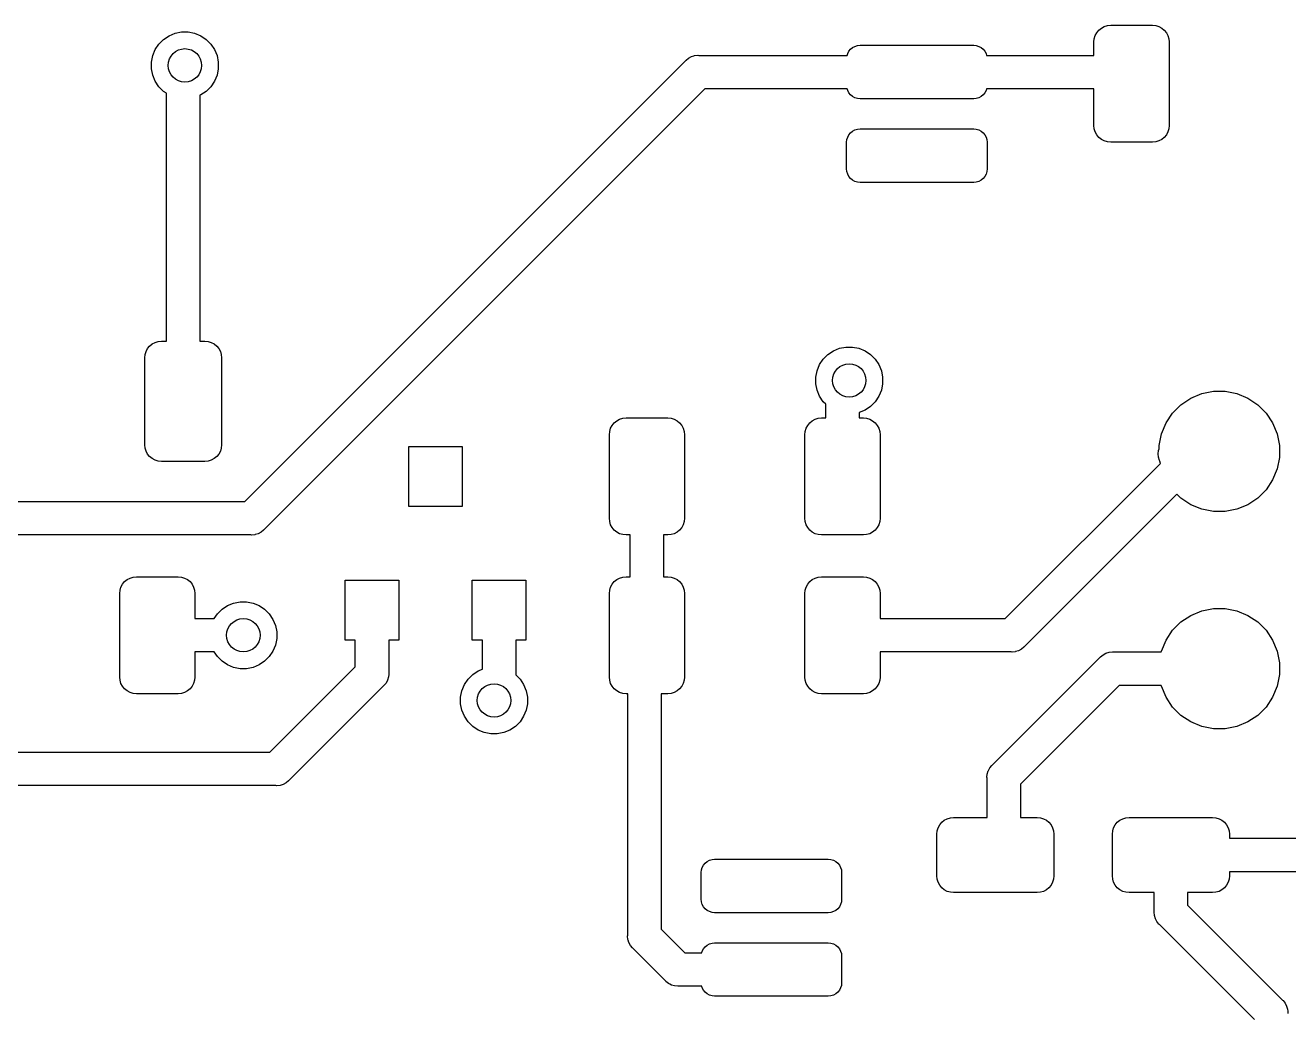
# Model space of a CAD drawing. Extents: x -3.6 to 94.4, y -84.3 to 13.7.
# Drawn here: x 48.24 to 67.14, y -63.15 to -48.38 of the extents above; entities that cross this region are included whole.
import ezdxf

# ---------------------------------------------------------------- set-up
doc = ezdxf.new("R2010")
doc.units = 0
doc.layers.add('BLACK', color=7, linetype='CONTINUOUS')

msp = doc.modelspace()

# ---------------------------------------------------------------- linework, layer by layer
at = {"layer": 'BLACK', "linetype": 'CONTINUOUS'}
for p, q in [((64.3793, -48.394), (64.4262, -48.3798)), ((64.4262, -48.3798), (64.475, -48.375)), ((64.475, -48.375), (65.1, -48.375)), ((65.1, -48.375), (65.1488, -48.3798)), ((65.1488, -48.3798), (65.1957, -48.394)), ((50.3063, -48.5866), (50.3882, -48.5319)), ((50.3882, -48.5319), (50.4792, -48.4942)), ((50.4792, -48.4942), (50.5758, -48.475)), ((50.5758, -48.475), (50.6742, -48.475)), ((50.6742, -48.475), (50.7708, -48.4942)), ((50.7708, -48.4942), (50.8618, -48.5319)), ((50.8618, -48.5319), (50.9437, -48.5866)), ((64.2298, -48.5762), (64.244, -48.5293)), ((64.244, -48.5293), (64.2671, -48.4861)), ((64.2671, -48.4861), (64.2982, -48.4482)), ((64.2982, -48.4482), (64.3361, -48.4171)), ((64.3361, -48.4171), (64.3793, -48.394)), ((65.1957, -48.394), (65.2389, -48.4171)), ((65.2389, -48.4171), (65.2768, -48.4482)), ((65.2768, -48.4482), (65.3079, -48.4861)), ((65.3079, -48.4861), (65.331, -48.5293)), ((65.331, -48.5293), (65.3452, -48.5762)), ((50.1442, -48.8291), (50.1819, -48.7382)), ((50.1819, -48.7382), (50.2366, -48.6563)), ((50.2366, -48.6563), (50.3063, -48.5866)), ((50.9437, -48.5866), (51.0134, -48.6563)), ((51.0134, -48.6563), (51.0681, -48.7382)), ((51.0681, -48.7382), (51.1058, -48.8291)), ((60.5587, -48.7639), (60.5836, -48.7336)), ((60.5836, -48.7336), (60.6139, -48.7087)), ((60.6139, -48.7087), (60.6485, -48.6902)), ((60.6485, -48.6902), (60.686, -48.6788)), ((60.686, -48.6788), (60.725, -48.675)), ((60.725, -48.675), (62.425, -48.675)), ((62.425, -48.675), (62.464, -48.6788)), ((62.464, -48.6788), (62.5015, -48.6902)), ((62.5015, -48.6902), (62.5361, -48.7087)), ((62.5361, -48.7087), (62.5664, -48.7336)), ((62.5664, -48.7336), (62.5913, -48.7639)), ((64.225, -48.625), (64.2298, -48.5762)), ((64.225, -48.825), (64.225, -48.625)), ((65.3452, -48.5762), (65.35, -48.625)), ((65.35, -48.625), (65.35, -49.875)), ((50.125, -48.9257), (50.1442, -48.8291)), ((50.125, -49.0242), (50.125, -48.9257)), ((51.1058, -48.8291), (51.125, -48.9257)), ((51.125, -48.9257), (51.125, -49.0242)), ((51.5214, -55.5), (58.1145, -48.9069)), ((58.1145, -48.9069), (58.1224, -48.8974)), ((58.1224, -48.8974), (58.1604, -48.8661)), ((58.1604, -48.8661), (58.2039, -48.8429)), ((58.2039, -48.8429), (58.2402, -48.8319)), ((58.2402, -48.8319), (58.251, -48.8286)), ((58.251, -48.8286), (58.3, -48.8238)), ((58.3, -48.8238), (58.3123, -48.825)), ((58.3123, -48.825), (60.5322, -48.825)), ((60.5322, -48.825), (60.5402, -48.7985)), ((60.5402, -48.7985), (60.5587, -48.7639)), ((62.5913, -48.7639), (62.6098, -48.7985)), ((62.6098, -48.7985), (62.6178, -48.825)), ((62.6178, -48.825), (64.225, -48.825)), ((50.1442, -49.1208), (50.125, -49.0242)), ((50.1819, -49.2118), (50.1442, -49.1208)), ((51.1058, -49.1208), (51.0681, -49.2118)), ((51.125, -49.0242), (51.1058, -49.1208)), ((50.2366, -49.2937), (50.1819, -49.2118)), ((50.3063, -49.3634), (50.2366, -49.2937)), ((51.0134, -49.2937), (50.9437, -49.3634)), ((51.0681, -49.2118), (51.0134, -49.2937)), ((58.4036, -49.325), (51.8105, -55.9181)), ((60.5322, -49.325), (58.4036, -49.325)), ((60.5402, -49.3515), (60.5322, -49.325)), ((62.6178, -49.325), (62.6098, -49.3515)), ((64.225, -49.325), (62.6178, -49.325)), ((64.225, -49.875), (64.225, -49.325)), ((50.35, -49.3926), (50.3063, -49.3634)), ((50.35, -53.1), (50.35, -49.3926)), ((50.8618, -49.4181), (50.85, -49.423)), ((50.85, -49.423), (50.85, -53.1)), ((50.9437, -49.3634), (50.8618, -49.4181)), ((60.5587, -49.3861), (60.5402, -49.3515)), ((60.5836, -49.4164), (60.5587, -49.3861)), ((60.6139, -49.4413), (60.5836, -49.4164)), ((60.6485, -49.4598), (60.6139, -49.4413)), ((60.686, -49.4712), (60.6485, -49.4598)), ((60.725, -49.475), (60.686, -49.4712)), ((62.425, -49.475), (60.725, -49.475)), ((62.464, -49.4712), (62.425, -49.475)), ((62.5015, -49.4598), (62.464, -49.4712)), ((62.5361, -49.4413), (62.5015, -49.4598)), ((62.5664, -49.4164), (62.5361, -49.4413)), ((62.5913, -49.3861), (62.5664, -49.4164)), ((62.6098, -49.3515), (62.5913, -49.3861)), ((64.2298, -49.9238), (64.225, -49.875)), ((65.35, -49.875), (65.3452, -49.9238)), ((60.525, -50.125), (60.5288, -50.086)), ((60.5288, -50.086), (60.5402, -50.0485)), ((60.5402, -50.0485), (60.5587, -50.0139)), ((60.5587, -50.0139), (60.5836, -49.9836)), ((60.5836, -49.9836), (60.6139, -49.9587)), ((60.6139, -49.9587), (60.6485, -49.9402)), ((60.6485, -49.9402), (60.686, -49.9288)), ((60.686, -49.9288), (60.725, -49.925)), ((60.725, -49.925), (62.425, -49.925)), ((62.425, -49.925), (62.464, -49.9288)), ((62.464, -49.9288), (62.5015, -49.9402)), ((62.5015, -49.9402), (62.5361, -49.9587)), ((62.5361, -49.9587), (62.5664, -49.9836)), ((62.5664, -49.9836), (62.5913, -50.0139)), ((62.5913, -50.0139), (62.6098, -50.0485)), ((62.6098, -50.0485), (62.6212, -50.086)), ((62.6212, -50.086), (62.625, -50.125)), ((64.244, -49.9707), (64.2298, -49.9238)), ((64.2671, -50.0139), (64.244, -49.9707)), ((64.2982, -50.0518), (64.2671, -50.0139)), ((64.3361, -50.0829), (64.2982, -50.0518)), ((64.3793, -50.106), (64.3361, -50.0829)), ((65.2389, -50.0829), (65.1957, -50.106)), ((65.2768, -50.0518), (65.2389, -50.0829)), ((65.3079, -50.0139), (65.2768, -50.0518)), ((65.331, -49.9707), (65.3079, -50.0139)), ((65.3452, -49.9238), (65.331, -49.9707)), ((60.525, -50.525), (60.525, -50.125)), ((62.625, -50.125), (62.625, -50.525)), ((64.4262, -50.1202), (64.3793, -50.106)), ((64.475, -50.125), (64.4262, -50.1202)), ((65.1, -50.125), (64.475, -50.125)), ((65.1488, -50.1202), (65.1, -50.125)), ((65.1957, -50.106), (65.1488, -50.1202)), ((60.5288, -50.564), (60.525, -50.525)), ((60.5402, -50.6015), (60.5288, -50.564)), ((60.5587, -50.6361), (60.5402, -50.6015)), ((60.5836, -50.6664), (60.5587, -50.6361)), ((62.5913, -50.6361), (62.5664, -50.6664)), ((62.6098, -50.6015), (62.5913, -50.6361)), ((62.6212, -50.564), (62.6098, -50.6015)), ((62.625, -50.525), (62.6212, -50.564)), ((60.6139, -50.6913), (60.5836, -50.6664)), ((60.6485, -50.7098), (60.6139, -50.6913)), ((60.686, -50.7212), (60.6485, -50.7098)), ((60.725, -50.725), (60.686, -50.7212)), ((62.425, -50.725), (60.725, -50.725)), ((62.464, -50.7212), (62.425, -50.725)), ((62.5015, -50.7098), (62.464, -50.7212)), ((62.5361, -50.6913), (62.5015, -50.7098)), ((62.5664, -50.6664), (62.5361, -50.6913)), ((50.1793, -53.119), (50.2262, -53.1048)), ((50.2262, -53.1048), (50.275, -53.1)), ((50.275, -53.1), (50.35, -53.1)), ((50.85, -53.1), (50.925, -53.1)), ((50.925, -53.1), (50.9738, -53.1048)), ((50.9738, -53.1048), (51.0207, -53.119)), ((50.0298, -53.3012), (50.044, -53.2543)), ((50.044, -53.2543), (50.0671, -53.2111)), ((50.0671, -53.2111), (50.0982, -53.1732)), ((50.0982, -53.1732), (50.1361, -53.1421)), ((50.1361, -53.1421), (50.1793, -53.119)), ((51.0207, -53.119), (51.0639, -53.1421)), ((51.0639, -53.1421), (51.1018, -53.1732)), ((51.1018, -53.1732), (51.1329, -53.2111)), ((51.1329, -53.2111), (51.156, -53.2543)), ((51.156, -53.2543), (51.1702, -53.3012)), ((60.2444, -53.2998), (60.3263, -53.2451)), ((60.3263, -53.2451), (60.4173, -53.2074)), ((60.4173, -53.2074), (60.5139, -53.1882)), ((60.5139, -53.1882), (60.6124, -53.1882)), ((60.6124, -53.1882), (60.709, -53.2074)), ((60.709, -53.2074), (60.8, -53.2451)), ((60.8, -53.2451), (60.8819, -53.2998)), ((50.025, -53.35), (50.0298, -53.3012)), ((50.025, -54.65), (50.025, -53.35)), ((51.1702, -53.3012), (51.175, -53.35)), ((51.175, -53.35), (51.175, -54.65)), ((60.0824, -53.5423), (60.1201, -53.4513)), ((60.1201, -53.4513), (60.1748, -53.3694)), ((60.1748, -53.3694), (60.2444, -53.2998)), ((60.8819, -53.2998), (60.9515, -53.3694)), ((60.9515, -53.3694), (61.0063, -53.4513)), ((61.0063, -53.4513), (61.044, -53.5423)), ((60.0632, -53.6389), (60.0824, -53.5423)), ((60.0632, -53.7374), (60.0632, -53.6389)), ((61.044, -53.5423), (61.0632, -53.6389)), ((61.0632, -53.6389), (61.0632, -53.7374)), ((60.0824, -53.834), (60.0632, -53.7374)), ((60.1201, -53.925), (60.0824, -53.834)), ((61.044, -53.834), (61.0063, -53.925)), ((61.0632, -53.7374), (61.044, -53.834)), ((65.8375, -53.8846), (66.0114, -53.85)), ((66.0114, -53.85), (66.1886, -53.85)), ((66.1886, -53.85), (66.3625, -53.8846)), ((60.1748, -54.0069), (60.1201, -53.925)), ((60.2125, -54.0446), (60.1748, -54.0069)), ((60.2125, -54.25), (60.2125, -54.0446)), ((60.9515, -54.0069), (60.8819, -54.0765)), ((61.0063, -53.925), (60.9515, -54.0069)), ((65.4009, -54.1763), (65.5263, -54.0509)), ((65.5263, -54.0509), (65.6737, -53.9524)), ((65.6737, -53.9524), (65.8375, -53.8846)), ((66.3625, -53.8846), (66.5263, -53.9524)), ((66.5263, -53.9524), (66.6737, -54.0509)), ((66.6737, -54.0509), (66.7991, -54.1763)), ((60.8, -54.1313), (60.7125, -54.1675)), ((60.7125, -54.1675), (60.7125, -54.25)), ((60.8819, -54.0765), (60.8, -54.1313)), ((65.3024, -54.3237), (65.4009, -54.1763)), ((66.7991, -54.1763), (66.8976, -54.3237)), ((56.9798, -54.4512), (56.994, -54.4043)), ((56.994, -54.4043), (57.0171, -54.3611)), ((57.0171, -54.3611), (57.0482, -54.3232)), ((57.0482, -54.3232), (57.0861, -54.2921)), ((57.0861, -54.2921), (57.1293, -54.269)), ((57.1293, -54.269), (57.1762, -54.2548)), ((57.1762, -54.2548), (57.225, -54.25)), ((57.225, -54.25), (57.85, -54.25)), ((57.85, -54.25), (57.8988, -54.2548)), ((57.8988, -54.2548), (57.9457, -54.269)), ((57.9457, -54.269), (57.9889, -54.2921)), ((57.9889, -54.2921), (58.0268, -54.3232)), ((58.0268, -54.3232), (58.0579, -54.3611)), ((58.0579, -54.3611), (58.081, -54.4043)), ((58.081, -54.4043), (58.0952, -54.4512)), ((59.9048, -54.4512), (59.919, -54.4043)), ((59.919, -54.4043), (59.9421, -54.3611)), ((59.9421, -54.3611), (59.9732, -54.3232)), ((59.9732, -54.3232), (60.0111, -54.2921)), ((60.0111, -54.2921), (60.0543, -54.269)), ((60.0543, -54.269), (60.1012, -54.2548)), ((60.1012, -54.2548), (60.15, -54.25)), ((60.15, -54.25), (60.2125, -54.25)), ((60.7125, -54.25), (60.775, -54.25)), ((60.775, -54.25), (60.8238, -54.2548)), ((60.8238, -54.2548), (60.8707, -54.269)), ((60.8707, -54.269), (60.9139, -54.2921)), ((60.9139, -54.2921), (60.9518, -54.3232)), ((60.9518, -54.3232), (60.9829, -54.3611)), ((60.9829, -54.3611), (61.006, -54.4043)), ((61.006, -54.4043), (61.0202, -54.4512)), ((65.2346, -54.4875), (65.3024, -54.3237)), ((66.8976, -54.3237), (66.9654, -54.4875)), ((56.975, -54.5), (56.9798, -54.4512)), ((56.975, -55.75), (56.975, -54.5)), ((58.0952, -54.4512), (58.1, -54.5)), ((58.1, -54.5), (58.1, -55.75)), ((59.9, -54.5), (59.9048, -54.4512)), ((59.9, -55.75), (59.9, -54.5)), ((61.0202, -54.4512), (61.025, -54.5)), ((61.025, -54.5), (61.025, -55.75)), ((65.2, -54.6614), (65.2346, -54.4875)), ((66.9654, -54.4875), (67, -54.6614)), ((50.0298, -54.6988), (50.025, -54.65)), ((50.044, -54.7457), (50.0298, -54.6988)), ((50.0671, -54.7889), (50.044, -54.7457)), ((50.0982, -54.8268), (50.0671, -54.7889)), ((51.1329, -54.7889), (51.1018, -54.8268)), ((51.156, -54.7457), (51.1329, -54.7889)), ((51.1702, -54.6988), (51.156, -54.7457)), ((51.175, -54.65), (51.1702, -54.6988)), ((53.975, -55.575), (53.975, -54.675)), ((53.975, -54.675), (54.775, -54.675)), ((54.775, -54.675), (54.775, -55.575)), ((65.1863, -54.7875), (65.1911, -54.7385)), ((65.1911, -54.8365), (65.1863, -54.7875)), ((65.1911, -54.7385), (65.2, -54.7092)), ((65.2, -54.7092), (65.2, -54.6614)), ((67, -54.6614), (67, -54.8386)), ((50.1361, -54.8579), (50.0982, -54.8268)), ((50.1793, -54.881), (50.1361, -54.8579)), ((50.2262, -54.8952), (50.1793, -54.881)), ((50.275, -54.9), (50.2262, -54.8952)), ((50.925, -54.9), (50.275, -54.9)), ((50.9738, -54.8952), (50.925, -54.9)), ((51.0207, -54.881), (50.9738, -54.8952)), ((51.0639, -54.8579), (51.0207, -54.881)), ((51.1018, -54.8268), (51.0639, -54.8579)), ((62.8964, -57.25), (65.2179, -54.9286)), ((65.2054, -54.8836), (65.1911, -54.8365)), ((65.211, -54.8942), (65.2054, -54.8836)), ((65.2179, -54.9286), (65.211, -54.8942)), ((67, -54.8386), (66.9654, -55.0125)), ((66.8976, -55.1763), (66.7991, -55.3237)), ((66.9654, -55.0125), (66.8976, -55.1763)), ((66.7991, -55.3237), (66.6737, -55.4491)), ((46.6036, -55.5), (51.5214, -55.5)), ((65.4654, -55.3882), (63.1855, -57.6681)), ((65.5263, -55.4491), (65.4654, -55.3882)), ((65.6737, -55.5476), (65.5263, -55.4491)), ((65.8375, -55.6154), (65.6737, -55.5476)), ((66.5263, -55.5476), (66.3625, -55.6154)), ((66.6737, -55.4491), (66.5263, -55.5476)), ((54.775, -55.575), (53.975, -55.575)), ((56.9798, -55.7988), (56.975, -55.75)), ((58.1, -55.75), (58.0952, -55.7988)), ((59.9048, -55.7988), (59.9, -55.75)), ((61.025, -55.75), (61.0202, -55.7988)), ((66.0114, -55.65), (65.8375, -55.6154)), ((66.1886, -55.65), (66.0114, -55.65)), ((66.3625, -55.6154), (66.1886, -55.65)), ((51.8026, -55.9276), (51.7646, -55.9589)), ((51.8105, -55.9181), (51.8026, -55.9276)), ((56.994, -55.8457), (56.9798, -55.7988)), ((57.0171, -55.8889), (56.994, -55.8457)), ((57.0482, -55.9268), (57.0171, -55.8889)), ((57.0861, -55.9579), (57.0482, -55.9268)), ((58.0268, -55.9268), (57.9889, -55.9579)), ((58.0579, -55.8889), (58.0268, -55.9268)), ((58.081, -55.8457), (58.0579, -55.8889)), ((58.0952, -55.7988), (58.081, -55.8457)), ((59.919, -55.8457), (59.9048, -55.7988)), ((59.9421, -55.8889), (59.919, -55.8457)), ((59.9732, -55.9268), (59.9421, -55.8889)), ((60.0111, -55.9579), (59.9732, -55.9268)), ((60.9518, -55.9268), (60.9139, -55.9579)), ((60.9829, -55.8889), (60.9518, -55.9268)), ((61.006, -55.8457), (60.9829, -55.8889)), ((61.0202, -55.7988), (61.006, -55.8457)), ((51.6127, -56), (46.5123, -56)), ((51.625, -56.0012), (51.6127, -56)), ((51.674, -55.9964), (51.625, -56.0012)), ((51.6779, -55.9952), (51.674, -55.9964)), ((51.7211, -55.9821), (51.6779, -55.9952)), ((51.7646, -55.9589), (51.7211, -55.9821)), ((57.1293, -55.981), (57.0861, -55.9579)), ((57.1762, -55.9952), (57.1293, -55.981)), ((57.225, -56), (57.1762, -55.9952)), ((57.2875, -56), (57.225, -56)), ((57.2875, -56.625), (57.2875, -56)), ((57.85, -56), (57.7875, -56)), ((57.7875, -56), (57.7875, -56.625)), ((57.8988, -55.9952), (57.85, -56)), ((57.9457, -55.981), (57.8988, -55.9952)), ((57.9889, -55.9579), (57.9457, -55.981)), ((60.0543, -55.981), (60.0111, -55.9579)), ((60.1012, -55.9952), (60.0543, -55.981)), ((60.15, -56), (60.1012, -55.9952)), ((60.775, -56), (60.15, -56)), ((60.8238, -55.9952), (60.775, -56)), ((60.8707, -55.981), (60.8238, -55.9952)), ((60.9139, -55.9579), (60.8707, -55.981)), ((49.6921, -56.7361), (49.7232, -56.6982)), ((49.7232, -56.6982), (49.7611, -56.6671)), ((49.7611, -56.6671), (49.8043, -56.644)), ((49.8043, -56.644), (49.8512, -56.6298)), ((49.8512, -56.6298), (49.9, -56.625)), ((49.9, -56.625), (50.525, -56.625)), ((50.525, -56.625), (50.5738, -56.6298)), ((50.5738, -56.6298), (50.6207, -56.644)), ((50.6207, -56.644), (50.6639, -56.6671)), ((50.6639, -56.6671), (50.7018, -56.6982)), ((50.7018, -56.6982), (50.7329, -56.7361)), ((53.025, -57.575), (53.025, -56.675)), ((53.025, -56.675), (53.825, -56.675)), ((53.825, -56.675), (53.825, -57.575)), ((54.925, -57.575), (54.925, -56.675)), ((54.925, -56.675), (55.725, -56.675)), ((55.725, -56.675), (55.725, -57.575)), ((57.0171, -56.7361), (57.0482, -56.6982)), ((57.0482, -56.6982), (57.0861, -56.6671)), ((57.0861, -56.6671), (57.1293, -56.644)), ((57.1293, -56.644), (57.1762, -56.6298)), ((57.1762, -56.6298), (57.225, -56.625)), ((57.225, -56.625), (57.2875, -56.625)), ((57.7875, -56.625), (57.85, -56.625)), ((57.85, -56.625), (57.8988, -56.6298)), ((57.8988, -56.6298), (57.9457, -56.644)), ((57.9457, -56.644), (57.9889, -56.6671)), ((57.9889, -56.6671), (58.0268, -56.6982)), ((58.0268, -56.6982), (58.0579, -56.7361)), ((59.9421, -56.7361), (59.9732, -56.6982)), ((59.9732, -56.6982), (60.0111, -56.6671)), ((60.0111, -56.6671), (60.0543, -56.644)), ((60.0543, -56.644), (60.1012, -56.6298)), ((60.1012, -56.6298), (60.15, -56.625)), ((60.15, -56.625), (60.775, -56.625)), ((60.775, -56.625), (60.8238, -56.6298)), ((60.8238, -56.6298), (60.8707, -56.644)), ((60.8707, -56.644), (60.9139, -56.6671)), ((60.9139, -56.6671), (60.9518, -56.6982)), ((60.9518, -56.6982), (60.9829, -56.7361)), ((49.65, -56.875), (49.6548, -56.8262)), ((49.65, -58.125), (49.65, -56.875)), ((49.6548, -56.8262), (49.669, -56.7793)), ((49.669, -56.7793), (49.6921, -56.7361)), ((50.7329, -56.7361), (50.756, -56.7793)), ((50.756, -56.7793), (50.7702, -56.8262)), ((50.7702, -56.8262), (50.775, -56.875)), ((50.775, -56.875), (50.775, -57.25)), ((56.975, -56.875), (56.9798, -56.8262)), ((56.975, -58.125), (56.975, -56.875)), ((56.9798, -56.8262), (56.994, -56.7793)), ((56.994, -56.7793), (57.0171, -56.7361)), ((58.0579, -56.7361), (58.081, -56.7793)), ((58.081, -56.7793), (58.0952, -56.8262)), ((58.0952, -56.8262), (58.1, -56.875)), ((58.1, -56.875), (58.1, -58.125)), ((59.9, -56.875), (59.9048, -56.8262)), ((59.9, -58.125), (59.9, -56.875)), ((59.9048, -56.8262), (59.919, -56.7793)), ((59.919, -56.7793), (59.9421, -56.7361)), ((60.9829, -56.7361), (61.006, -56.7793)), ((61.006, -56.7793), (61.0202, -56.8262)), ((61.0202, -56.8262), (61.025, -56.875)), ((61.025, -56.875), (61.025, -57.25)), ((51.1813, -57.1116), (51.2632, -57.0569)), ((51.2632, -57.0569), (51.3542, -57.0192)), ((51.3542, -57.0192), (51.4508, -57)), ((51.4508, -57), (51.5492, -57)), ((51.5492, -57), (51.6458, -57.0192)), ((51.6458, -57.0192), (51.7368, -57.0569)), ((51.7368, -57.0569), (51.8187, -57.1116)), ((50.775, -57.25), (51.0657, -57.25)), ((51.0657, -57.25), (51.1116, -57.1813)), ((51.1116, -57.1813), (51.1813, -57.1116)), ((51.8187, -57.1116), (51.8884, -57.1813)), ((51.8884, -57.1813), (51.9431, -57.2632)), ((51.9431, -57.2632), (51.9808, -57.3542)), ((61.025, -57.25), (62.8964, -57.25)), ((65.5263, -57.3009), (65.6737, -57.2024)), ((65.6737, -57.2024), (65.8375, -57.1346)), ((65.8375, -57.1346), (66.0114, -57.1)), ((66.0114, -57.1), (66.1886, -57.1)), ((66.1886, -57.1), (66.3625, -57.1346)), ((66.3625, -57.1346), (66.5263, -57.2024)), ((66.5263, -57.2024), (66.6737, -57.3009)), ((51.9808, -57.3542), (52, -57.4508)), ((52, -57.4508), (52, -57.5492)), ((65.3024, -57.5737), (65.4009, -57.4263)), ((65.4009, -57.4263), (65.5263, -57.3009)), ((66.6737, -57.3009), (66.7991, -57.4263)), ((66.7991, -57.4263), (66.8976, -57.5737)), ((51.9808, -57.6458), (51.9431, -57.7368)), ((52, -57.5492), (51.9808, -57.6458)), ((53.175, -57.575), (53.025, -57.575)), ((53.175, -57.9714), (53.175, -57.575)), ((53.825, -57.575), (53.675, -57.575)), ((53.675, -57.575), (53.675, -58.0627)), ((55.075, -57.575), (54.925, -57.575)), ((55.075, -58.0063), (55.075, -57.575)), ((55.725, -57.575), (55.575, -57.575)), ((55.575, -57.575), (55.575, -58.0929)), ((65.2346, -57.7375), (65.3024, -57.5737)), ((66.8976, -57.5737), (66.9654, -57.7375)), ((51.0657, -57.75), (50.775, -57.75)), ((50.775, -57.75), (50.775, -58.125)), ((51.1116, -57.8187), (51.0657, -57.75)), ((51.1813, -57.8884), (51.1116, -57.8187)), ((51.8884, -57.8187), (51.8187, -57.8884)), ((51.9431, -57.7368), (51.8884, -57.8187)), ((62.9877, -57.75), (61.025, -57.75)), ((61.025, -57.75), (61.025, -58.125)), ((62.7069, -59.4395), (64.3145, -57.8319)), ((63, -57.7512), (62.9877, -57.75)), ((63.049, -57.7464), (63, -57.7512)), ((63.0529, -57.7452), (63.049, -57.7464)), ((63.0961, -57.7321), (63.0529, -57.7452)), ((63.1396, -57.7089), (63.0961, -57.7321)), ((63.1776, -57.6776), (63.1396, -57.7089)), ((63.1855, -57.6681), (63.1776, -57.6776)), ((64.3145, -57.8319), (64.3224, -57.8224)), ((64.3224, -57.8224), (64.3604, -57.7911)), ((64.3604, -57.7911), (64.4039, -57.7679)), ((64.4039, -57.7679), (64.451, -57.7536)), ((64.451, -57.7536), (64.5, -57.7488)), ((64.5, -57.7488), (64.5123, -57.75)), ((64.5123, -57.75), (65.2321, -57.75)), ((65.2321, -57.75), (65.2346, -57.7375)), ((66.9654, -57.7375), (67, -57.9114)), ((51.2632, -57.9431), (51.1813, -57.8884)), ((51.3542, -57.9808), (51.2632, -57.9431)), ((51.4508, -58), (51.3542, -57.9808)), ((51.5492, -58), (51.4508, -58)), ((51.6458, -57.9808), (51.5492, -58)), ((51.7368, -57.9431), (51.6458, -57.9808)), ((51.8187, -57.8884), (51.7368, -57.9431)), ((51.8964, -59.25), (53.175, -57.9714)), ((55.0132, -58.0319), (55.075, -58.0063)), ((67, -57.9114), (67, -58.0886)), ((49.6548, -58.1738), (49.65, -58.125)), ((49.669, -58.2207), (49.6548, -58.1738)), ((50.7702, -58.1738), (50.756, -58.2207)), ((50.775, -58.125), (50.7702, -58.1738)), ((53.6571, -58.1711), (53.6339, -58.2146)), ((53.6714, -58.124), (53.6571, -58.1711)), ((53.675, -58.0873), (53.6714, -58.124)), ((53.675, -58.0627), (53.6762, -58.075)), ((53.6762, -58.075), (53.675, -58.0873)), ((53.675, -58.0873), (53.675, -58.0873)), ((54.8069, -58.2382), (54.8616, -58.1563)), ((54.8616, -58.1563), (54.9313, -58.0866)), ((54.9313, -58.0866), (55.0132, -58.0319)), ((55.575, -58.0929), (55.6384, -58.1563)), ((55.6384, -58.1563), (55.6931, -58.2382)), ((56.9798, -58.1738), (56.975, -58.125)), ((56.994, -58.2207), (56.9798, -58.1738)), ((58.0952, -58.1738), (58.081, -58.2207)), ((58.1, -58.125), (58.0952, -58.1738)), ((59.9048, -58.1738), (59.9, -58.125)), ((59.919, -58.2207), (59.9048, -58.1738)), ((61.0202, -58.1738), (61.006, -58.2207)), ((61.025, -58.125), (61.0202, -58.1738)), ((67, -58.0886), (66.9654, -58.2625)), ((49.6921, -58.2639), (49.669, -58.2207)), ((49.7232, -58.3018), (49.6921, -58.2639)), ((49.7611, -58.3329), (49.7232, -58.3018)), ((49.8043, -58.356), (49.7611, -58.3329)), ((49.8512, -58.3702), (49.8043, -58.356)), ((49.9, -58.375), (49.8512, -58.3702)), ((50.525, -58.375), (49.9, -58.375)), ((50.5738, -58.3702), (50.525, -58.375)), ((50.6207, -58.356), (50.5738, -58.3702)), ((50.6639, -58.3329), (50.6207, -58.356)), ((50.7018, -58.3018), (50.6639, -58.3329)), ((50.7329, -58.2639), (50.7018, -58.3018)), ((50.756, -58.2207), (50.7329, -58.2639)), ((53.5931, -58.2605), (52.1855, -59.6681)), ((53.6026, -58.2526), (53.5931, -58.2605)), ((53.6339, -58.2146), (53.6026, -58.2526)), ((54.75, -58.4258), (54.7692, -58.3292)), ((54.7692, -58.3292), (54.8069, -58.2382)), ((55.6931, -58.2382), (55.7308, -58.3292)), ((55.7308, -58.3292), (55.75, -58.4258)), ((57.0171, -58.2639), (56.994, -58.2207)), ((57.0482, -58.3018), (57.0171, -58.2639)), ((57.0861, -58.3329), (57.0482, -58.3018)), ((57.1293, -58.356), (57.0861, -58.3329)), ((57.1762, -58.3702), (57.1293, -58.356)), ((57.225, -58.375), (57.1762, -58.3702)), ((57.25, -58.375), (57.225, -58.375)), ((57.25, -61.9877), (57.25, -58.375)), ((57.85, -58.375), (57.75, -58.375)), ((57.75, -58.375), (57.75, -61.8964)), ((57.8988, -58.3702), (57.85, -58.375)), ((57.9457, -58.356), (57.8988, -58.3702)), ((57.9889, -58.3329), (57.9457, -58.356)), ((58.0268, -58.3018), (57.9889, -58.3329)), ((58.0579, -58.2639), (58.0268, -58.3018)), ((58.081, -58.2207), (58.0579, -58.2639)), ((59.9421, -58.2639), (59.919, -58.2207)), ((59.9732, -58.3018), (59.9421, -58.2639)), ((60.0111, -58.3329), (59.9732, -58.3018)), ((60.0543, -58.356), (60.0111, -58.3329)), ((60.1012, -58.3702), (60.0543, -58.356)), ((60.15, -58.375), (60.1012, -58.3702)), ((60.775, -58.375), (60.15, -58.375)), ((60.8238, -58.3702), (60.775, -58.375)), ((60.8707, -58.356), (60.8238, -58.3702)), ((60.9139, -58.3329), (60.8707, -58.356)), ((60.9518, -58.3018), (60.9139, -58.3329)), ((60.9829, -58.2639), (60.9518, -58.3018)), ((61.006, -58.2207), (60.9829, -58.2639)), ((64.6036, -58.25), (63.125, -59.7286)), ((65.2321, -58.25), (64.6036, -58.25)), ((65.2346, -58.2625), (65.2321, -58.25)), ((65.3024, -58.4263), (65.2346, -58.2625)), ((66.9654, -58.2625), (66.8976, -58.4263)), ((54.75, -58.5242), (54.75, -58.4258)), ((54.7692, -58.6208), (54.75, -58.5242)), ((55.75, -58.5242), (55.7308, -58.6208)), ((55.75, -58.4258), (55.75, -58.5242)), ((65.4009, -58.5737), (65.3024, -58.4263)), ((65.5263, -58.6991), (65.4009, -58.5737)), ((66.7991, -58.5737), (66.6737, -58.6991)), ((66.8976, -58.4263), (66.7991, -58.5737)), ((54.8069, -58.7118), (54.7692, -58.6208)), ((54.8616, -58.7937), (54.8069, -58.7118)), ((55.6931, -58.7118), (55.6384, -58.7937)), ((55.7308, -58.6208), (55.6931, -58.7118)), ((65.6737, -58.7976), (65.5263, -58.6991)), ((66.6737, -58.6991), (66.5263, -58.7976)), ((54.9313, -58.8634), (54.8616, -58.7937)), ((55.0132, -58.9181), (54.9313, -58.8634)), ((55.1042, -58.9558), (55.0132, -58.9181)), ((55.2008, -58.975), (55.1042, -58.9558)), ((55.3958, -58.9558), (55.2992, -58.975)), ((55.4868, -58.9181), (55.3958, -58.9558)), ((55.5687, -58.8634), (55.4868, -58.9181)), ((55.6384, -58.7937), (55.5687, -58.8634)), ((65.8375, -58.8654), (65.6737, -58.7976)), ((66.0114, -58.9), (65.8375, -58.8654)), ((66.1886, -58.9), (66.0114, -58.9)), ((66.3625, -58.8654), (66.1886, -58.9)), ((66.5263, -58.7976), (66.3625, -58.8654)), ((55.2992, -58.975), (55.2008, -58.975)), ((47.8536, -59.25), (51.8964, -59.25)), ((62.6286, -59.576), (62.6429, -59.5289)), ((62.6429, -59.5289), (62.6455, -59.524)), ((62.6455, -59.524), (62.6661, -59.4854)), ((62.6661, -59.4854), (62.6974, -59.4474)), ((62.6974, -59.4474), (62.7069, -59.4395)), ((52.1396, -59.7089), (52.0961, -59.7321)), ((52.1776, -59.6776), (52.1396, -59.7089)), ((52.1855, -59.6681), (52.1776, -59.6776)), ((62.6238, -59.625), (62.6286, -59.576)), ((62.625, -59.6373), (62.6238, -59.625)), ((62.625, -60.225), (62.625, -59.6373)), ((51.9877, -59.75), (47.7623, -59.75)), ((52, -59.7512), (51.9877, -59.75)), ((52.049, -59.7464), (52, -59.7512)), ((52.0498, -59.7461), (52.049, -59.7464)), ((52.0961, -59.7321), (52.0498, -59.7461)), ((63.125, -59.7286), (63.125, -60.225)), ((61.9482, -60.2982), (61.9861, -60.2671)), ((61.9861, -60.2671), (62.0293, -60.244)), ((62.0293, -60.244), (62.0762, -60.2298)), ((62.0762, -60.2298), (62.125, -60.225)), ((62.125, -60.225), (62.625, -60.225)), ((63.125, -60.225), (63.375, -60.225)), ((63.375, -60.225), (63.4238, -60.2298)), ((63.4238, -60.2298), (63.4707, -60.244)), ((63.4707, -60.244), (63.5139, -60.2671)), ((63.5139, -60.2671), (63.5518, -60.2982)), ((64.5732, -60.2982), (64.6111, -60.2671)), ((64.6111, -60.2671), (64.6543, -60.244)), ((64.6543, -60.244), (64.7012, -60.2298)), ((64.7012, -60.2298), (64.75, -60.225)), ((64.75, -60.225), (66, -60.225)), ((66, -60.225), (66.0488, -60.2298)), ((66.0488, -60.2298), (66.0957, -60.244)), ((66.0957, -60.244), (66.1389, -60.2671)), ((66.1389, -60.2671), (66.1768, -60.2982)), ((61.875, -60.475), (61.8798, -60.4262)), ((61.875, -61.1), (61.875, -60.475)), ((61.8798, -60.4262), (61.894, -60.3793)), ((61.894, -60.3793), (61.9171, -60.3361)), ((61.9171, -60.3361), (61.9482, -60.2982)), ((63.5518, -60.2982), (63.5829, -60.3361)), ((63.5829, -60.3361), (63.606, -60.3793)), ((63.606, -60.3793), (63.6202, -60.4262)), ((63.6202, -60.4262), (63.625, -60.475)), ((63.625, -60.475), (63.625, -61.1)), ((64.5, -60.475), (64.5048, -60.4262)), ((64.5, -61.1), (64.5, -60.475)), ((64.5048, -60.4262), (64.519, -60.3793)), ((64.519, -60.3793), (64.5421, -60.3361)), ((64.5421, -60.3361), (64.5732, -60.2982)), ((66.1768, -60.2982), (66.2079, -60.3361)), ((66.2079, -60.3361), (66.231, -60.3793)), ((66.231, -60.3793), (66.2452, -60.4262)), ((66.2452, -60.4262), (66.25, -60.475)), ((66.25, -60.475), (66.25, -60.5375)), ((66.25, -60.5375), (67.7339, -60.5375)), ((58.4735, -60.8652), (58.511, -60.8538)), ((58.511, -60.8538), (58.55, -60.85)), ((58.55, -60.85), (60.25, -60.85)), ((60.25, -60.85), (60.289, -60.8538)), ((60.289, -60.8538), (60.3265, -60.8652)), ((58.35, -61.05), (58.3538, -61.011)), ((58.3538, -61.011), (58.3652, -60.9735)), ((58.3652, -60.9735), (58.3837, -60.9389)), ((58.3837, -60.9389), (58.4086, -60.9086)), ((58.4086, -60.9086), (58.4389, -60.8837)), ((58.4389, -60.8837), (58.4735, -60.8652)), ((60.3265, -60.8652), (60.3611, -60.8837)), ((60.3611, -60.8837), (60.3914, -60.9086)), ((60.3914, -60.9086), (60.4163, -60.9389)), ((60.4163, -60.9389), (60.4348, -60.9735)), ((60.4348, -60.9735), (60.4462, -61.011)), ((60.4462, -61.011), (60.45, -61.05)), ((67.8252, -61.0375), (66.25, -61.0375)), ((66.25, -61.0375), (66.25, -61.1)), ((58.35, -61.45), (58.35, -61.05)), ((60.45, -61.05), (60.45, -61.45)), ((61.8798, -61.1488), (61.875, -61.1)), ((61.894, -61.1957), (61.8798, -61.1488)), ((61.9171, -61.2389), (61.894, -61.1957)), ((63.606, -61.1957), (63.5829, -61.2389)), ((63.6202, -61.1488), (63.606, -61.1957)), ((63.625, -61.1), (63.6202, -61.1488)), ((64.5048, -61.1488), (64.5, -61.1)), ((64.519, -61.1957), (64.5048, -61.1488)), ((64.5421, -61.2389), (64.519, -61.1957)), ((66.231, -61.1957), (66.2079, -61.2389)), ((66.2452, -61.1488), (66.231, -61.1957)), ((66.25, -61.1), (66.2452, -61.1488)), ((61.9482, -61.2768), (61.9171, -61.2389)), ((61.9861, -61.3079), (61.9482, -61.2768)), ((62.0293, -61.331), (61.9861, -61.3079)), ((62.0762, -61.3452), (62.0293, -61.331)), ((62.125, -61.35), (62.0762, -61.3452)), ((63.375, -61.35), (62.125, -61.35)), ((63.4238, -61.3452), (63.375, -61.35)), ((63.4707, -61.331), (63.4238, -61.3452)), ((63.5139, -61.3079), (63.4707, -61.331)), ((63.5518, -61.2768), (63.5139, -61.3079)), ((63.5829, -61.2389), (63.5518, -61.2768)), ((64.5732, -61.2768), (64.5421, -61.2389)), ((64.6111, -61.3079), (64.5732, -61.2768)), ((64.6543, -61.331), (64.6111, -61.3079)), ((64.7012, -61.3452), (64.6543, -61.331)), ((64.75, -61.35), (64.7012, -61.3452)), ((65.125, -61.35), (64.75, -61.35)), ((65.125, -61.6313), (65.125, -61.35)), ((66, -61.35), (65.625, -61.35)), ((65.625, -61.35), (65.625, -61.5401)), ((66.0488, -61.3452), (66, -61.35)), ((66.0957, -61.331), (66.0488, -61.3452)), ((66.1389, -61.3079), (66.0957, -61.331)), ((66.1768, -61.2768), (66.1389, -61.3079)), ((66.2079, -61.2389), (66.1768, -61.2768)), ((58.3538, -61.489), (58.35, -61.45)), ((58.3652, -61.5265), (58.3538, -61.489)), ((58.3837, -61.5611), (58.3652, -61.5265)), ((58.4086, -61.5914), (58.3837, -61.5611)), ((58.4389, -61.6163), (58.4086, -61.5914)), ((60.3914, -61.5914), (60.3611, -61.6163)), ((60.4163, -61.5611), (60.3914, -61.5914)), ((60.4348, -61.5265), (60.4163, -61.5611)), ((60.4462, -61.489), (60.4348, -61.5265)), ((60.45, -61.45), (60.4462, -61.489)), ((65.625, -61.5401), (67.0431, -62.9582)), ((58.4735, -61.6348), (58.4389, -61.6163)), ((58.511, -61.6462), (58.4735, -61.6348)), ((58.55, -61.65), (58.511, -61.6462)), ((60.25, -61.65), (58.55, -61.65)), ((60.289, -61.6462), (60.25, -61.65)), ((60.3265, -61.6348), (60.289, -61.6462)), ((60.3611, -61.6163), (60.3265, -61.6348)), ((65.1238, -61.6436), (65.125, -61.6313)), ((65.1286, -61.6926), (65.1238, -61.6436)), ((65.1429, -61.7397), (65.1286, -61.6926)), ((65.1661, -61.7832), (65.1429, -61.7397)), ((65.1974, -61.8212), (65.1661, -61.7832)), ((57.2488, -62), (57.25, -61.9877)), ((57.75, -61.8964), (58.1036, -62.25)), ((65.2069, -61.8291), (65.1974, -61.8212)), ((66.625, -63.2472), (65.2069, -61.8291)), ((57.2536, -62.049), (57.2488, -62)), ((57.2571, -62.0604), (57.2536, -62.049)), ((57.2679, -62.0961), (57.2571, -62.0604)), ((57.2911, -62.1396), (57.2679, -62.0961)), ((57.3224, -62.1776), (57.2911, -62.1396)), ((57.3319, -62.1855), (57.3224, -62.1776)), ((58.3837, -62.1889), (58.4086, -62.1586)), ((58.4086, -62.1586), (58.4389, -62.1337)), ((58.4389, -62.1337), (58.4735, -62.1152)), ((58.4735, -62.1152), (58.511, -62.1038)), ((58.511, -62.1038), (58.55, -62.1)), ((58.55, -62.1), (60.25, -62.1)), ((60.25, -62.1), (60.289, -62.1038)), ((60.289, -62.1038), (60.3265, -62.1152)), ((60.3265, -62.1152), (60.3611, -62.1337)), ((60.3611, -62.1337), (60.3914, -62.1586)), ((60.3914, -62.1586), (60.4163, -62.1889)), ((57.8145, -62.6681), (57.3319, -62.1855)), ((58.1036, -62.25), (58.3572, -62.25)), ((58.3572, -62.25), (58.3652, -62.2235)), ((58.3652, -62.2235), (58.3837, -62.1889)), ((60.4163, -62.1889), (60.4348, -62.2235)), ((60.4348, -62.2235), (60.4462, -62.261)), ((60.4462, -62.261), (60.45, -62.3)), ((60.45, -62.3), (60.45, -62.7)), ((57.8224, -62.6776), (57.8145, -62.6681)), ((57.8604, -62.7089), (57.8224, -62.6776)), ((57.8773, -62.7179), (57.8604, -62.7089)), ((57.9039, -62.7321), (57.8773, -62.7179)), ((57.951, -62.7464), (57.9039, -62.7321)), ((58, -62.7512), (57.951, -62.7464)), ((60.4462, -62.739), (60.4348, -62.7765)), ((60.45, -62.7), (60.4462, -62.739)), ((58.0123, -62.75), (58, -62.7512)), ((58.3572, -62.75), (58.0123, -62.75)), ((58.3652, -62.7765), (58.3572, -62.75)), ((58.3837, -62.8111), (58.3652, -62.7765)), ((58.4086, -62.8414), (58.3837, -62.8111)), ((58.4389, -62.8663), (58.4086, -62.8414)), ((58.4735, -62.8848), (58.4389, -62.8663)), ((58.511, -62.8962), (58.4735, -62.8848)), ((58.55, -62.9), (58.511, -62.8962)), ((60.25, -62.9), (58.55, -62.9)), ((60.289, -62.8962), (60.25, -62.9)), ((60.3265, -62.8848), (60.289, -62.8962)), ((60.3611, -62.8663), (60.3265, -62.8848)), ((60.3914, -62.8414), (60.3611, -62.8663)), ((60.4163, -62.8111), (60.3914, -62.8414)), ((60.4348, -62.7765), (60.4163, -62.8111)), ((67.0431, -62.9582), (67.0526, -62.966)), ((67.0526, -62.966), (67.0839, -63.004)), ((67.0839, -63.004), (67.1071, -63.0475)), ((67.1071, -63.0475), (67.1214, -63.0946)), ((67.1214, -63.0946), (67.124, -63.1214)), ((67.124, -63.1214), (67.1262, -63.1436)), ((67.1262, -63.1436), (67.125, -63.1559))]:
    msp.add_line(p, q, dxfattribs=at)
at = {"layer": 'BLACK'}
for centre in [(50.625, -48.975), (60.5632, -53.6882), (51.5, -57.5), (55.25, -58.475)]:
    msp.add_circle(centre, 0.25, dxfattribs=at)

doc.saveas('drawing.dxf')
